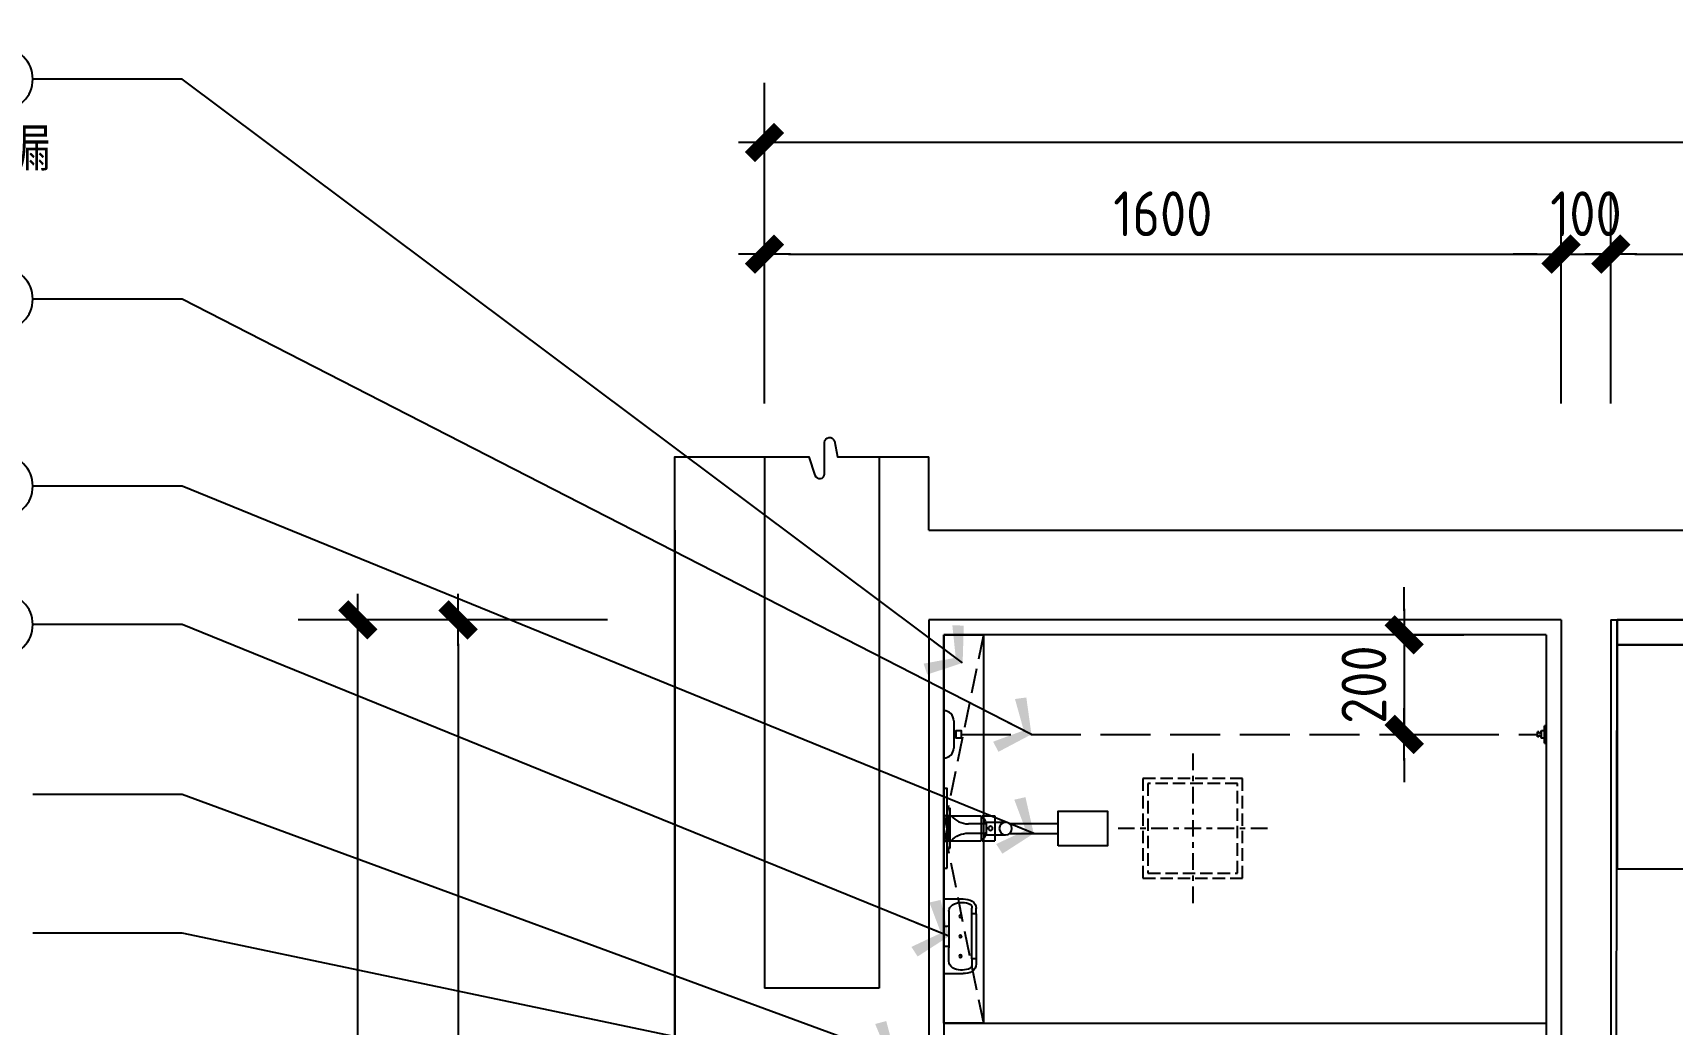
# Model space of a CAD drawing. Extents: x 220391 to 385981, y 332279 to 483868.
# Drawn here: x 246150 to 249443, y 473163 to 475154 of the extents above; entities that cross this region are included whole.
import ezdxf
from ezdxf.enums import TextEntityAlignment as Align

# ---------------------------------------------------------------- set-up
doc = ezdxf.new("R2010")
doc.units = 0
doc.header["$MEASUREMENT"] = 0
for name, pattern in [('DASH', [0.35, 0.25, -0.1]), ('家具平面底图$0$DOM-虚线', [0.35, 0.25, -0.1]), ('家具平面底图$0$DOM-门开启线', [0.666666, 0.333333, -0.111111, 0.111111, -0.111111])]:
    doc.linetypes.add(name, pattern=pattern)
for name, color, linetype in [('0-索引文字', 50, 'Continuous'), ('F-洁具-DOM', 1, 'Continuous'), ('墙体', 4, 'Continuous')]:
    doc.layers.add(name, color=color, linetype=linetype)
doc.styles.add('DOM-romans.shx', font='dim.shx')
doc.styles.add('st', font='', dxfattribs={"width": 0.7})
doc.styles.get('st').set_extended_font_data('SimSun')
doc.dimstyles.new('DOM_DIM_1 80', dxfattribs={"dimscale": 60, "dimtxt": 1.5, "dimasz": 0.8, "dimexe": 2, "dimexo": 1.5, "dimgap": 0.6, "dimtad": 1, "dimdec": 0, "dimrnd": 5, "dimzin": 12, "dimdsep": 46, "dimtxsty": 'DOM-romans.shx', "dimblk": 'DOM_Dimension_Tick', "dimcen": 0.125, "dimclrd": 44, "dimclre": 44, "dimclrt": 50, "dimadec": 0, "dimazin": 0, "dimtfac": 1, "dimtdec": 0, "dimtix": 1, "dimtmove": 2, "dimatfit": 3, "dimldrblk": 'DOM_Leader_Arrow', "dimfxl": 0, "dimtvp": 1, "dimtolj": 1, "dimtzin": 0, "dimarcsym": 0})

# ---------------------------------------------------------------- blocks, each defined once
blk = doc.blocks.new('家具平面底图$0$A$C3001446E')
at = {"color": 8, "linetype": '家具平面底图$0$DOM-门开启线', "ltscale": 100}
for p, q in [((-500, 150), (-500, -150)), ((-350, 0), (-650, 0))]:
    blk.add_line(p, q, dxfattribs=at)
at = {"color": 250}
for p, q in [((-131.9, 9.6), (-229.4, 9.6)), ((-85.6, 12.4), (-124.2, 12.4)), ((-85.6, -13.1), (-85.6, 12.4)), ((-85.6, -9.7), (-85.6, 9)), ((-85.6, 9), (-49.5, 9)), ((-131.9, -10.4), (-229.4, -10.4)), ((-85.6, -13.1), (-124.2, -13.1)), ((0, -25), (-5.9, -25))]:
    blk.add_line(p, q, dxfattribs=at)
for p, q in [((-102.2, 25, 0), (-102.2, -25, 0)), ((-77.2, 25, 0), (-102.2, 25, 0)), ((-74.7, 20.8, 0), (-79.9, 20.8, 0)), ((-77.2, 25, 0), (-77.2, 20.8, 0)), ((-13, 25, 0), (-74.7, 25, 0)), ((-77.2, -25, 0), (-102.2, -25, 0)), ((-74.7, -20.8, 0), (-79.9, -20.8, 0)), ((-77.2, -20.8, 0), (-77.2, -25, 0)), ((-13, -25, 0), (-74.7, -25, 0))]:
    blk.add_line(p, q)
at = {"color": 8}
blk.add_line((-74.7, 25, 0), (-74.7, -25, 0), dxfattribs=at)
at = {"linetype": '家具平面底图$0$DOM-虚线', "ltscale": 100}
blk.add_lwpolyline([(-600, -100), (-600, 100), (-400, 100), (-400, -100)], close=True, dxfattribs=at)
at = {"color": 8, "linetype": '家具平面底图$0$DOM-虚线', "ltscale": 100}
blk.add_lwpolyline([(-590, -90), (-590, 90), (-410, 90), (-410, -90)], close=True, dxfattribs=at)
for points in [[(-6.5, -80), (-6.5, 80), (0, 80), (0, -80)], [(-13, -40), (-13, 40), (-6.5, 40), (-6.5, -40)]]:
    blk.add_lwpolyline(points, close=True)
at = {"color": 250}
for points in [[(-229.4, -35.4), (-229.4, 34.6), (-328.7, 34.6), (-328.7, -35.4)], [(0, -25), (-9.8, -25), (-9.8, 25), (0, 25)]]:
    blk.add_lwpolyline(points, close=True, dxfattribs=at)
for points in [[(-9.8, 25), (-14.6, 25, -0.211273), (-49.5, 9, -0.201002)], [(-9.8, -25), (-14.6, -25, 0.210081), (-49.1, -9.7), (-85.6, -9.7)]]:
    blk.add_lwpolyline(points, format="xyb", dxfattribs=at)
blk.add_circle((-124, -0.4), 12.7, dxfattribs=at)
at = {"color": 8}
blk.add_circle((-93.8, 0), 4.17, dxfattribs=at)
blk.add_arc((-43.8, 0, 0), 41.7, 143.1301, 216.8699, dxfattribs=at)
blk = doc.blocks.new('A$C0550754B')
at = {"layer": 'F-洁具-DOM'}
for p, q in [((0, 0), (-35, 0)), ((-22.5, 11.7), (-22.5, 14.3)), ((-12.5, 14.3), (-22.5, 14.3)), ((-22.5, 11.7), (-20.8, 11.7)), ((-22.5, 6.3), (-22.5, 9)), ((-22.5, 9), (-20.8, 9)), ((-21, 0), (-21, 0)), ((-12.5, 11.7), (-14.2, 11.7)), ((-12.5, 9), (-14.2, 9)), ((-14, 0), (-14, 0)), ((-12.5, 11.7), (-12.5, 14.3)), ((-12.5, 6.3), (-12.5, 9))]:
    blk.add_line(p, q, dxfattribs=at)
blk.add_lwpolyline([(0, 0), (0, -3), (-35, -3), (-35, 0)], dxfattribs=at)
blk.add_lwpolyline([(-25, 6.3), (-25, 0), (-10, 0), (-10, 6.3)], close=True, dxfattribs=at)
for centre, start, end in [((-20.8, 10.3), 270, 90), ((-14.2, 10.3), 90, 270)]:
    blk.add_arc(centre, 1.33, start, end, dxfattribs=at)
blk = doc.blocks.new('家具平面底图$0$A$C271434D2')
for p, q in [((75, 0), (-75, 0)), ((-75, 0), (-20, 0)), ((-75, 0), (-75, -38.8)), ((75, 0), (20, 0)), ((75, 0), (75, -38.8)), ((-45.1, -65), (-56.6, -65)), ((-45.1, -65), (45.1, -65)), ((45.1, -65), (56.6, -65))]:
    blk.add_line(p, q)
at = {"color": 8}
for p, q in [((-50.1, -10.4), (-22.9, -10.4)), ((-22.9, -10.4), (22.9, -10.4)), ((-20, 0), (-20, -7.5)), ((20, 0), (20, -7.5)), ((50.1, -10.4), (22.9, -10.4)), ((-45.1, -56.7), (-56.7, -56.7)), ((-45.1, -65), (-45.1, -56.7)), ((45.1, -56.7), (-45.1, -56.7)), ((45.1, -65), (45.1, -56.7)), ((45.1, -56.7), (56.7, -56.7))]:
    blk.add_line(p, q, dxfattribs=at)
for centre in [(-40, -33.5), (0, -33.5), (40, -33.5)]:
    blk.add_circle(centre, 2.5, dxfattribs=at)
for centre, radius, start, end in [((-35.7, -34.3), 32.2, 148.4973, 179.159), ((-49.6, -27), 16.6, 91.8932, 144.9415), ((-22.9, -7.5), 2.95, 270, 0), ((22.9, -7.5), 2.95, 180, 270), ((49.6, -27), 16.6, 35.0585, 88.1068), ((35.7, -34.3), 32.2, 0.841, 31.5027), ((-22.3, -36.6), 45.6, 176.4902, 196.8871), ((-56.5, -46.7), 9.98, 198.5079, 269.357), ((56.5, -46.7), 9.98, 270.643, 341.4921), ((22.3, -36.6), 45.6, 343.1129, 3.5098)]:
    blk.add_arc(centre, radius, start, end, dxfattribs=at)
for centre, radius, start, end in [((-40.3, -39.7), 34.7, 178.5178, 209.9151), ((-56.2, -48.5), 16.5, 211.2187, 271.3515), ((56.2, -48.5), 16.5, 268.6485, 328.7813), ((40.3, -39.7), 34.7, 330.0849, 1.4822)]:
    blk.add_arc(centre, radius, start, end)
blk = doc.blocks.new('DOM_Dimension_Tick')
at = {"color": 0, "linetype": 'ByBlock'}
for p, q in [((-1.091, 0), (0, 0)), ((0, 0), (1.091, 0))]:
    blk.add_line(p, q, dxfattribs=at)
at = {"color": 0, "linetype": 'Continuous', "const_width": 0.608}
blk.add_lwpolyline([(-0.61, -0.61), (0.61, 0.61)], dxfattribs=at)
blk = doc.blocks.new('*D595')
at = {"color": 44, "lineweight": -2, "transparency": 16777216}
for p, q in [((248904.7, 473992.9), (248904.7, 474040.9)), ((248904.7, 473944.9), (249024.7, 473944.9)), ((248904.7, 473944.9), (248904.7, 473744.9)), ((248904.7, 473744.9), (249024.7, 473744.9)), ((248904.7, 473696.9), (248904.7, 473648.9))]:
    blk.add_line(p, q, dxfattribs=at)
at = {"layer": 'Defpoints', "color": 0, "transparency": 16777216}
for p in [(248829.6, 473944.9), (248829.6, 473744.9), (248904.7, 473744.9)]:
    blk.add_point(p, dxfattribs=at)
at = {"color": 44, "lineweight": -2, "transparency": 16777216, "xscale": 48, "yscale": 48, "zscale": 48}
for p, rotation in [((248904.7, 473944.9), 270), ((248904.7, 473744.9), 90)]:
    blk.add_blockref('DOM_Dimension_Tick', p, dxfattribs=dict(at, rotation=rotation))
at = {"color": 50, "transparency": 16777216, "insert": (248823.7, 473844.9), "char_height": 90, "attachment_point": 5, "rotation": 90, "style": 'DOM-romans.shx'}
blk.add_mtext('\\A1;200', dxfattribs=at)
blk = doc.blocks.new('DOM_Leader_Arrow')
at = {"color": 0, "linetype": 'ByBlock'}
blk.add_line((0, 0), (-1.5, 0), dxfattribs=at)
for points in [[(-1.288, 1.003), (-0.895, 1.278), (-0.36, 0), (0, 0)], [(-1.288, -1.003), (-0.895, -1.278), (-0.36, 0), (0, 0)]]:
    blk.add_solid(points, dxfattribs=at)
blk = doc.blocks.new('*D614')
at = {"color": 44, "lineweight": -2, "transparency": 16777216}
for p, q in [((247619.8, 474409.6), (247619.8, 474829.6)), ((249219.8, 474409.6), (249219.8, 474829.6)), ((247667.8, 474709.6), (249171.8, 474709.6))]:
    blk.add_line(p, q, dxfattribs=at)
at = {"layer": 'Defpoints', "color": 0, "transparency": 16777216}
for p in [(249219.8, 474709.6), (249219.8, 473974.9), (247619.8, 473134.9)]:
    blk.add_point(p, dxfattribs=at)
at = {"color": 44, "lineweight": -2, "transparency": 16777216, "xscale": 48, "yscale": 48, "zscale": 48, "rotation": 180}
blk.add_blockref('DOM_Dimension_Tick', (247619.8, 474709.6), dxfattribs=at)
at = {"color": 44, "lineweight": -2, "transparency": 16777216, "xscale": 48, "yscale": 48, "zscale": 48}
blk.add_blockref('DOM_Dimension_Tick', (249219.8, 474709.6), dxfattribs=at)
at = {"color": 50, "transparency": 16777216, "insert": (248419.8, 474790.6), "char_height": 90, "attachment_point": 5, "style": 'DOM-romans.shx'}
blk.add_mtext('\\A1;1600', dxfattribs=at)
blk = doc.blocks.new('*D615')
at = {"color": 44, "lineweight": -2, "transparency": 16777216}
for p, q in [((249219.8, 474409.6), (249219.8, 474829.6)), ((249319.8, 474409.6), (249319.8, 474829.6)), ((249171.8, 474709.6), (249123.8, 474709.6)), ((249219.8, 474709.6), (249319.8, 474709.6)), ((249367.8, 474709.6), (249415.8, 474709.6))]:
    blk.add_line(p, q, dxfattribs=at)
at = {"layer": 'Defpoints', "color": 0, "transparency": 16777216}
for p in [(249319.8, 474709.6), (249219.8, 473974.9), (249319.8, 473974.9)]:
    blk.add_point(p, dxfattribs=at)
at = {"color": 44, "lineweight": -2, "transparency": 16777216, "xscale": 48, "yscale": 48, "zscale": 48}
blk.add_blockref('DOM_Dimension_Tick', (249219.8, 474709.6), dxfattribs=at)
at = {"color": 44, "lineweight": -2, "transparency": 16777216, "xscale": 48, "yscale": 48, "zscale": 48, "rotation": 180}
blk.add_blockref('DOM_Dimension_Tick', (249319.8, 474709.6), dxfattribs=at)
at = {"color": 50, "transparency": 16777216, "insert": (249269.8, 474790.6), "char_height": 90, "attachment_point": 5, "style": 'DOM-romans.shx'}
blk.add_mtext('\\A1;100', dxfattribs=at)
blk = doc.blocks.new('*D616')
at = {"color": 44, "lineweight": -2, "transparency": 16777216}
for p, q in [((249319.8, 474409.6), (249319.8, 474829.6)), ((249822.2, 474409.6), (249822.2, 474829.6)), ((249367.8, 474709.6), (249774.2, 474709.6))]:
    blk.add_line(p, q, dxfattribs=at)
at = {"layer": 'Defpoints', "color": 0, "transparency": 16777216}
for p in [(249822.2, 474709.6), (249319.8, 473974.9), (249822.2, 473924.9)]:
    blk.add_point(p, dxfattribs=at)
at = {"color": 44, "lineweight": -2, "transparency": 16777216, "xscale": 48, "yscale": 48, "zscale": 48, "rotation": 180}
blk.add_blockref('DOM_Dimension_Tick', (249319.8, 474709.6), dxfattribs=at)
at = {"color": 44, "lineweight": -2, "transparency": 16777216, "xscale": 48, "yscale": 48, "zscale": 48}
blk.add_blockref('DOM_Dimension_Tick', (249822.2, 474709.6), dxfattribs=at)
at = {"color": 50, "transparency": 16777216, "insert": (249571, 474790.6), "char_height": 90, "attachment_point": 5, "style": 'DOM-romans.shx'}
blk.add_mtext('\\A1;500', dxfattribs=at)
blk = doc.blocks.new('*D620')
at = {"color": 44, "lineweight": -2, "transparency": 16777216}
for p, q in [((247304.1, 473974.9), (246884.1, 473974.9)), ((247004.1, 473926.9), (247004.1, 471572.9)), ((247304.1, 471524.9), (246884.1, 471524.9))]:
    blk.add_line(p, q, dxfattribs=at)
at = {"layer": 'Defpoints', "color": 0, "transparency": 16777216}
for p in [(247949.8, 473974.9), (247004.1, 471524.9), (247619.8, 471524.9)]:
    blk.add_point(p, dxfattribs=at)
at = {"color": 44, "lineweight": -2, "transparency": 16777216, "xscale": 48, "yscale": 48, "zscale": 48}
for p, rotation in [((247004.1, 473974.9), 90), ((247004.1, 471524.9), 270)]:
    blk.add_blockref('DOM_Dimension_Tick', p, dxfattribs=dict(at, rotation=rotation))
at = {"color": 50, "transparency": 16777216, "insert": (246923.1, 472749.9), "char_height": 90, "attachment_point": 5, "rotation": 90, "style": 'DOM-romans.shx'}
blk.add_mtext('\\A1;2450', dxfattribs=at)
blk = doc.blocks.new('*D623')
at = {"color": 44, "lineweight": -2, "transparency": 16777216}
for p, q in [((247102.9, 473974.9), (246682.9, 473974.9)), ((246802.9, 470373.2), (246802.9, 473926.9)), ((247102.9, 470325.2), (246682.9, 470325.2))]:
    blk.add_line(p, q, dxfattribs=at)
at = {"layer": 'Defpoints', "color": 0, "transparency": 16777216}
for p in [(246802.9, 473974.9), (247949.8, 473974.9), (247619.8, 470325.2)]:
    blk.add_point(p, dxfattribs=at)
at = {"color": 44, "lineweight": -2, "transparency": 16777216, "xscale": 48, "yscale": 48, "zscale": 48}
for p, rotation in [((246802.9, 473974.9), 90), ((246802.9, 470325.2), 270)]:
    blk.add_blockref('DOM_Dimension_Tick', p, dxfattribs=dict(at, rotation=rotation))
at = {"color": 50, "transparency": 16777216, "insert": (246721.9, 472150), "char_height": 90, "attachment_point": 5, "rotation": 90, "style": 'DOM-romans.shx'}
blk.add_mtext('\\A1;3650', dxfattribs=at)
blk = doc.blocks.new('*D797')
at = {"color": 44, "lineweight": -2, "transparency": 16777216}
for p, q in [((247619.8, 474633.8), (247619.8, 475053.8)), ((252420.8, 474633.8), (252420.8, 475053.8)), ((252372.8, 474933.8), (247667.8, 474933.8))]:
    blk.add_line(p, q, dxfattribs=at)
at = {"layer": 'Defpoints', "color": 0, "transparency": 16777216}
for p in [(247619.8, 474933.8), (247619.8, 474532.9), (252420.8, 474532.9)]:
    blk.add_point(p, dxfattribs=at)
at = {"color": 44, "lineweight": -2, "transparency": 16777216, "xscale": 48, "yscale": 48, "zscale": 48, "rotation": 180}
blk.add_blockref('DOM_Dimension_Tick', (247619.8, 474933.8), dxfattribs=at)
at = {"color": 44, "lineweight": -2, "transparency": 16777216, "xscale": 48, "yscale": 48, "zscale": 48}
blk.add_blockref('DOM_Dimension_Tick', (252420.8, 474933.8), dxfattribs=at)
at = {"color": 50, "transparency": 16777216, "insert": (250020.3, 475014.8), "char_height": 90, "attachment_point": 5, "style": 'DOM-romans.shx'}
blk.add_mtext('\\A1;4800', dxfattribs=at)
blk = doc.blocks.new('DOM-立面家具标注符号-002')
blk.add_line((0, 3.1), (0, -3.1))
at = {"color": 150}
blk.add_lwpolyline([(-3.4, 2.1, 1), (-3.4, -2.1), (6.4, -2.1, 1), (6.4, 2.1)], format="xyb", close=True, dxfattribs=at)
at = {"style": 'st', "width": 0.8, "flags": 4}
blk.add_attdef('ITEM6', text='', height=2.5, dxfattribs=at).set_placement((-6, 0), align=Align.MIDDLE_RIGHT)
blk.add_attdef('NUM3', text='', height=2.5, dxfattribs=at).set_placement((9, 0), align=Align.MIDDLE_LEFT)
at = {"style": 'DOM-romans.shx', "width": 0.8}
for tag, flags, p in [('NUM1', 12, (-2.75, 0)), ('NUM2', 4, (4.25, 0)), ('NUM4', 4, (1.5, -4.6)), ('NUM5', 4, (1.5, -7.6))]:
    blk.add_attdef(tag, text='', height=2, dxfattribs=dict(at, flags=flags)).set_placement(p, align=Align.MIDDLE)
at = {"style": 'st', "width": 0.8, "flags": 4}
blk.add_attdef('NUM7', text='', height=2.5, dxfattribs=at).set_placement((1.5, -10.85), align=Align.MIDDLE_CENTER)
blk = doc.blocks.new('A$Cd317c2f2')
at = {"layer": '0-索引文字'}
ref = blk.add_blockref('DOM-立面家具标注符号-002', (165, 0), dxfattribs=dict(at, xscale=30, yscale=30, zscale=30))
ref.add_attrib('NUM1', 'H', dxfattribs={"layer": '0', "height": 60, "style": 'DOM-romans.shx', "width": 0.8}).set_placement((82.5, 0), align=Align.MIDDLE)
ref.add_attrib('NUM2', '01', dxfattribs={"layer": '0', "height": 60, "style": 'DOM-romans.shx', "width": 0.8}).set_placement((292.5, 0), align=Align.MIDDLE)
ref.add_attrib('NUM7', '晾衣绳', dxfattribs={"layer": '0', "height": 75, "style": 'st', "width": 0.8}).set_placement((210, -138), align=Align.MIDDLE_CENTER)

msp = doc.modelspace()

# ---------------------------------------------------------------- linework, layer by layer
at = {"color": 4}
for p, q in [((247949.8, 474154.9), (247949.8, 474302.7)), ((247949.8, 473974.9), (247949.8, 473974.9)), ((247849.8, 473234.9), (247619.8, 473234.9))]:
    msp.add_line(p, q, dxfattribs=at)
at = {"color": 8}
for p, q in [((249330.9, 472889.8), (249332.3, 473974.9)), ((247979.8, 473164.9), (249189.8, 473164.9))]:
    msp.add_line(p, q, dxfattribs=at)
at = {"color": 2, "elevation": 0}
for points in [[(249332.2, 473924.9), (252420.8, 473924.9), (252420.8, 473974.9), (249332.2, 473974.9)], [(249332.2, 473474.9), (249822.2, 473474.9), (249822.2, 473924.9), (249332.2, 473924.9)]]:
    msp.add_lwpolyline(points, close=True, dxfattribs=at)
at = {"color": 1}
msp.add_lwpolyline([(247979.8, 473944.9), (248059.8, 473944.9), (248059.5, 473164.9), (247980, 473164.9)], close=True, dxfattribs=at)
at = {"layer": 'F-洁具-DOM'}
for p, q in [((247999.8, 473772.4), (247999.8, 473717.4)), ((248004.8, 473748.4), (247999.8, 473748.4)), ((248004.8, 473741.4), (247999.8, 473741.4))]:
    msp.add_line(p, q, dxfattribs=at)
at = {"layer": 'F-洁具-DOM', "color": 8, "linetype": 'DASH', "ltscale": 400}
msp.add_line((248014.8, 473744.9), (249172.4, 473744.9), dxfattribs=at)
at = {"layer": 'F-洁具-DOM', "color": 8, "linetype": 'DASH', "ltscale": 200}
msp.add_lwpolyline([(248059.8, 473944.9), (247979.7, 473555.3), (248059.5, 473164.9)], dxfattribs=at)
at = {"layer": 'F-洁具-DOM'}
msp.add_lwpolyline([(248014.8, 473737.4), (248004.8, 473737.4), (248004.8, 473752.4), (248014.8, 473752.4)], close=True, dxfattribs=at)
for centre, start, end in [((247979.8, 473772.4), 0, 90), ((247979.8, 473717.4), 270, 0)]:
    msp.add_arc(centre, 20, start, end, dxfattribs=at)
at = {"layer": '墙体'}
for p, q in [((247439.8, 474302.7), (247619.8, 474302.7)), ((247619.8, 474302.7), (247619.8, 473234.9)), ((247619.8, 474302.7), (247619.8, 473234.9)), ((247849.8, 474302.7), (247849.8, 473234.9)), ((247439.9, 474155), (247439.9, 471285.2)), ((247949.8, 474154.9), (252600.8, 474154.9)), ((247439.9, 474122.7), (247439.8, 474122.7)), ((247439.9, 474122.7), (247439.8, 474122.7)), ((247949.8, 473974.9), (247949.8, 473134.9)), ((249139.8, 473974.9), (247949.8, 473974.9))]:
    msp.add_line(p, q, dxfattribs=at)
at = {"layer": '墙体', "color": 4}
for p, q in [((249219.8, 473974.9), (247949.8, 473974.9)), ((249219.8, 473974.9), (249219.8, 472889.8)), ((249319.8, 473974.9), (249319.8, 472889.8)), ((249319.8, 473974.9), (252420.8, 473974.9))]:
    msp.add_line(p, q, dxfattribs=at)
at = {"layer": '墙体', "color": 5}
msp.add_line((249109.8, 473974.9), (249109.8, 473974.9), dxfattribs=at)
at = {"layer": '墙体', "color": 3}
for p, q in [((247979.8, 473944.9), (247979.8, 473104.9)), ((249189.8, 473944.9), (247979.8, 473944.9)), ((249189.8, 473944.9), (249189.8, 472889.8))]:
    msp.add_line(p, q, dxfattribs=at)
at = {"layer": '墙体'}
msp.add_lwpolyline([(247439.8, 471285.2), (247439.8, 474302.7), (247708.9, 474302.7), (247721, 474265.4, 0.854045), (247740.5, 474268.5), (247740.5, 474331.4, -0.867603), (247760.1, 474334.2), (247766.3, 474302.7), (247949.8, 474302.7)], format="xyb", dxfattribs=at)

# ---------------------------------------------------------------- block references
at = {"color": 4}
msp.add_blockref('A$Cd317c2f2', (245729.9, 474619.3), dxfattribs=at)
at = {"layer": '0-索引文字'}
ref = msp.add_blockref('DOM-立面家具标注符号-002', (245894.9, 475061.1), dxfattribs=dict(at, xscale=30, yscale=30, zscale=30))
ref.add_attrib('NUM1', 'H', dxfattribs={"layer": '0', "height": 60, "style": 'DOM-romans.shx', "width": 0.8}).set_placement((245812.4, 475061.1), align=Align.MIDDLE)
ref.add_attrib('NUM2', '01', dxfattribs={"layer": '0', "height": 60, "style": 'DOM-romans.shx', "width": 0.8}).set_placement((246022.4, 475061.1), align=Align.MIDDLE)
ref.add_attrib('NUM7', '条形隐形地漏', dxfattribs={"layer": '0', "height": 75, "style": 'st', "width": 0.8}).set_placement((245939.9, 474923.1), align=Align.MIDDLE_CENTER)
ref = msp.add_blockref('DOM-立面家具标注符号-002', (245894.9, 474243.7), dxfattribs=dict(at, xscale=30, yscale=30, zscale=30))
ref.add_attrib('NUM1', 'H', dxfattribs={"layer": '0', "height": 60, "style": 'DOM-romans.shx', "width": 0.8}).set_placement((245812.4, 474243.7), align=Align.MIDDLE)
ref.add_attrib('NUM2', '01', dxfattribs={"layer": '0', "height": 60, "style": 'DOM-romans.shx', "width": 0.8}).set_placement((246022.4, 474243.7), align=Align.MIDDLE)
ref.add_attrib('NUM7', '淋浴组合', dxfattribs={"layer": '0', "height": 75, "style": 'st', "width": 0.8}).set_placement((245939.9, 474105.7), align=Align.MIDDLE_CENTER)
ref = msp.add_blockref('DOM-立面家具标注符号-002', (245894.9, 473965.5), dxfattribs=dict(at, xscale=30, yscale=30, zscale=30))
ref.add_attrib('NUM1', 'H', dxfattribs={"layer": '0', "height": 60, "style": 'DOM-romans.shx', "width": 0.8}).set_placement((245812.4, 473965.5), align=Align.MIDDLE)
ref.add_attrib('NUM2', '01', dxfattribs={"layer": '0', "height": 60, "style": 'DOM-romans.shx', "width": 0.8}).set_placement((246022.4, 473965.5), align=Align.MIDDLE)
ref.add_attrib('NUM7', '沐浴液架', dxfattribs={"layer": '0', "height": 75, "style": 'st', "width": 0.8}).set_placement((245939.9, 473827.5), align=Align.MIDDLE_CENTER)
at = {"layer": 'F-洁具-DOM', "xscale": -1}
for name, p, rotation in [('A$C0550754B', (249186.8, 473727.4), 90), ('家具平面底图$0$A$C271434D2', (247979.8, 473339.4), 89.99999999999032)]:
    msp.add_blockref(name, p, dxfattribs=dict(at, rotation=rotation))
msp.add_blockref('家具平面底图$0$A$C3001446E', (247979.9, 473556.2), dxfattribs=at)

# ---------------------------------------------------------------- dimensions: what is measured, and where the dimension line sits
at = {"color": 4}
for base, p1, p2, picture, middle in [((247619.8, 474933.8), (252420.8, 474532.9), (247619.8, 474532.9), '*D797', (250020.3, 475014.8)), ((249219.8, 474709.6), (247619.8, 473134.9), (249219.8, 473974.9), '*D614', (248419.8, 474790.6)), ((249319.8, 474709.6), (249219.8, 473974.9), (249319.8, 473974.9), '*D615', (249269.8, 474790.6)), ((249822.2, 474709.6), (249319.8, 473974.9), (249822.2, 473924.9), '*D616', (249571, 474790.6))]:
    dim = msp.add_linear_dim(base=base, p1=p1, p2=p2, dimstyle='DOM_DIM_1 80', dxfattribs=at)
    dim.commit()
    dim.dimension.update_dxf_attribs({"geometry": picture, "text_midpoint": middle})
for base, p1, p2, picture, middle in [((246802.9, 473974.9), (247619.8, 470325.2), (247949.8, 473974.9), '*D623', (246721.9, 472150)), ((247004.1, 471524.9), (247949.8, 473974.9), (247619.8, 471524.9), '*D620', (246923.1, 472749.9)), ((248904.7, 473744.9), (248829.6, 473944.9), (248829.6, 473744.9), '*D595', (248823.7, 473844.9))]:
    dim = msp.add_linear_dim(base=base, p1=p1, p2=p2, angle=90, dimstyle='DOM_DIM_1 80', dxfattribs=at)
    dim.commit()
    dim.dimension.update_dxf_attribs({"geometry": picture, "text_midpoint": middle})

# ---------------------------------------------------------------- leaders
for points in [[(248017.7, 473888.5), (246449.9, 475061.1), (246149.9, 475061.1)], [(248155.9, 473744.9), (246449.9, 474619.3), (246149.9, 474619.3)], [(248160.5, 473545.8), (246449.9, 474243.7), (246149.9, 474243.7)], [(247990.2, 473339.4), (246449.9, 473965.5), (246149.9, 473965.5)], [(247883.4, 473096.7), (246449.9, 473624), (246149.9, 473624)], [(247878.9, 473045.6), (246449.9, 473345.8), (246149.9, 473345.8)]]:
    msp.add_leader(points, dimstyle='DOM_DIM_1 80', override={"dimgap": 0.6, "dimtad": 0}, dxfattribs=at)

doc.saveas('drawing.dxf')
